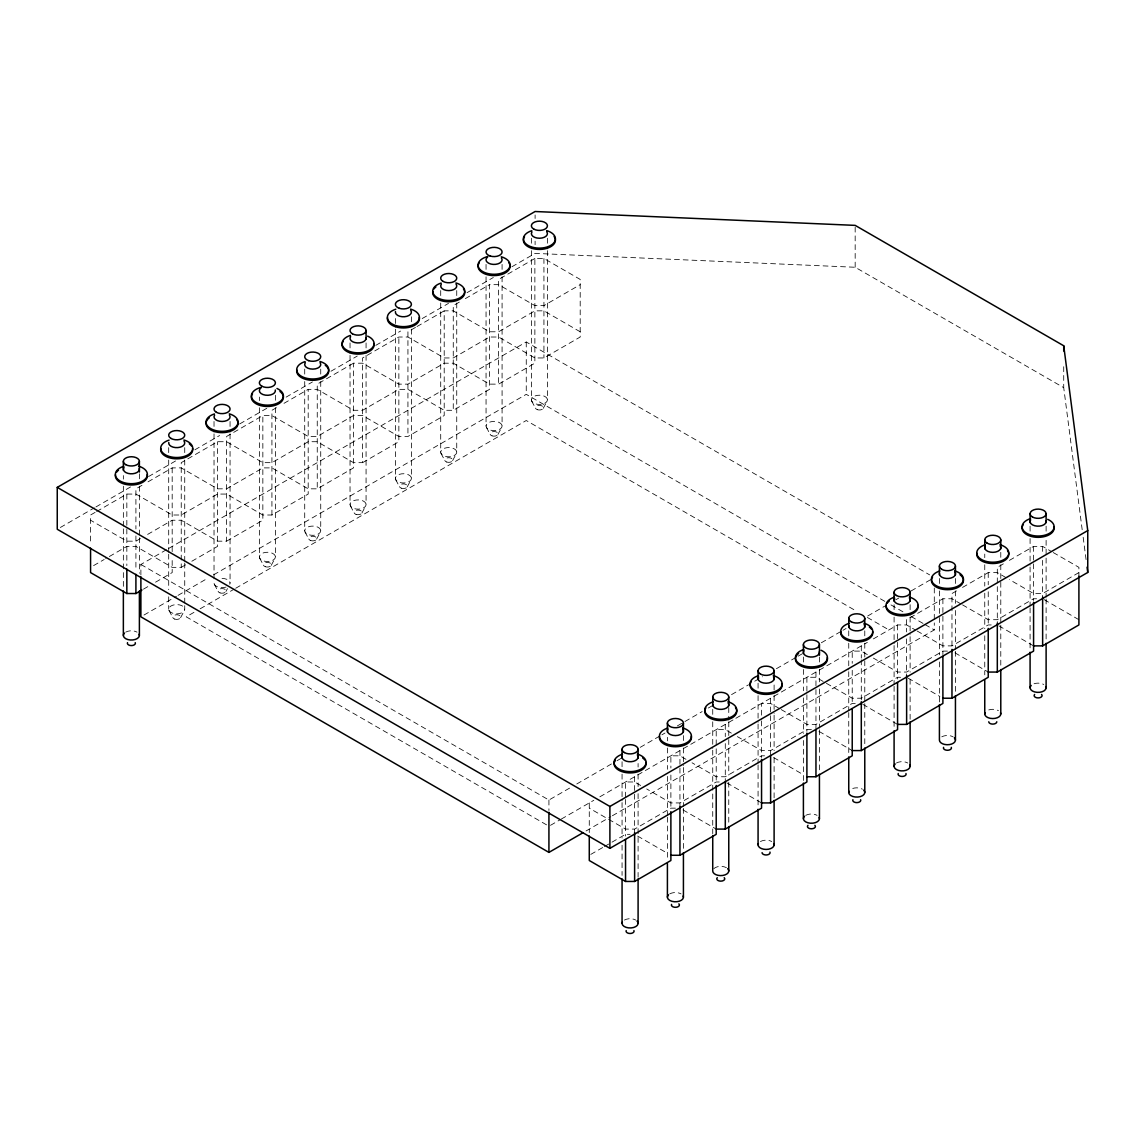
<?xml version="1.0" encoding="UTF-8"?>
<svg xmlns="http://www.w3.org/2000/svg" width="1145" height="1145" viewBox="0 0 1145 1145"><rect width="100%" height="100%" fill="white"/><g stroke="black" fill="none" stroke-linecap="round" stroke-linejoin="round"><path stroke-width="0.75" stroke-dasharray="5 3.75" d="M180.581 617.685L184.459 610.428M225.923 591.507L227.469 588.602M271.25 565.329L275.129 558.087M316.592 539.166L320.457 531.91M361.934 512.989L365.799 505.732M407.262 486.811L411.141 479.555M452.604 460.633L456.469 453.377M497.932 434.456L501.811 427.2M543.274 408.278L547.153 401.036M60.341 527.487L94.362 507.836M95.908 506.949L131.475 486.41M148.492 476.592L176.33 460.519M194.879 449.799L219.625 435.515M239.734 423.908L267.558 407.849M286.121 397.129L312.413 381.958M330.962 371.238L357.254 356.052M375.818 345.346L400.564 331.062M422.204 318.553L448.496 303.382M467.06 292.662L493.338 277.491M511.901 266.771L535.101 253.388L855.172 267.257L1063.719 387.654L1082.254 530.221M95.107 512.387L90.569 515.007L90.569 544.662M96.624 511.514L126.837 494.067L135.911 494.067L172.179 515.007L181.239 515.007L217.521 494.067L226.581 494.067L262.849 515.007L271.923 515.007L308.191 494.067L308.191 389.357L317.251 389.357L353.519 410.296L362.593 410.296L398.861 389.357L407.935 389.357L444.203 410.296L453.263 410.296L489.53 389.357L489.53 284.661L498.605 284.661L534.872 305.601L543.932 305.601L580.2 284.661M141.951 485.337L135.911 488.829L135.911 528.961M148.006 481.845L172.179 467.89L181.239 467.89L217.521 488.829L226.581 488.829L262.849 467.89L271.923 467.89L308.191 488.829L317.251 488.829L353.519 467.89L353.519 363.194L362.593 363.194L398.861 384.133L407.935 384.133L444.203 363.194L453.263 363.194L489.53 384.133L498.605 384.133L534.872 363.194L534.872 258.484L543.932 258.484L580.2 279.423L580.2 337.016L543.932 357.956L534.872 357.956L498.605 337.016L489.53 337.016L453.263 357.956L444.203 357.956L407.935 337.016L398.861 337.016L362.593 357.956L362.593 462.652L353.519 462.652L317.251 441.712L308.191 441.712L271.923 462.652L262.849 462.652L226.581 441.712L217.521 441.712L181.239 462.652L181.239 567.347L172.179 567.347L135.911 546.408L126.837 546.408L105.683 558.631M580.2 331.778L543.932 310.839L534.872 310.839L498.605 331.778L489.53 331.778L453.263 310.839L444.203 310.839L444.203 415.535L407.935 436.474L398.861 436.474L362.593 415.535L353.519 415.535L317.251 436.474L308.191 436.474L271.923 415.535L262.849 415.535L226.581 436.474L226.581 541.17L217.521 541.17L181.239 520.231L172.179 520.231L146.488 535.073M276.446 407.692L271.923 410.296L271.923 515.007M284.003 403.326L308.191 389.357M353.519 363.194L317.251 384.133L317.251 488.829M415.478 327.413L407.935 331.778L407.935 436.474M416.995 326.54L444.203 310.839M459.317 302.108L453.263 305.601L453.263 410.296M465.357 298.616L489.53 284.661M534.872 258.484L498.605 279.423L498.605 384.133M93.589 565.601L104.166 559.504M140.449 538.565L135.911 541.17L126.837 541.17L90.569 520.231M140.892 574.947L140.892 564.471L167.199 549.285M168.759 548.383L526.256 341.983L929.654 574.876M143.468 589.16L149.508 585.667M155.548 582.19L172.179 572.586L172.179 556.885M181.239 567.347L185.776 564.728M191.83 561.25L217.521 546.408L217.521 441.712M226.581 541.17L262.849 520.231L262.849 415.535M362.593 462.652L398.861 441.712L398.861 337.016M143.998 615.037L176.487 596.273M178.033 595.371L207.445 578.397M213.628 574.833L526.256 394.338L884.827 601.354M193.963 612.36L186.234 616.826L548.927 826.218M200.146 608.797L234.138 589.16M235.684 588.272L526.256 420.516L856.532 611.201M140.892 564.471L548.927 800.04L570.596 787.531M576.779 783.967L615.466 761.625M617.026 760.724L623.209 757.16M640.241 747.327L660.35 735.705M661.896 734.818L665.002 733.029M677.382 725.887L702.143 711.589M708.326 708.011L712.977 705.334M731.54 694.614L748.572 684.782M754.755 681.203L762.498 676.738M776.424 668.694L796.548 657.087M798.094 656.185L804.291 652.621M821.308 642.789L841.432 631.167M842.978 630.28L846.069 628.49M867.738 615.981L884.756 606.149M895.59 599.894L898.696 598.105M911.076 590.963L932.731 578.454M550.473 825.33L559.748 819.977M561.293 819.076L593.811 800.312M599.851 796.82L734.389 719.146M735.863 718.287L867.337 642.388M873.377 638.896L897.565 624.941L906.625 624.941L915.699 630.165M961.041 604.002L951.967 598.763L942.893 598.763L906.625 619.703L906.625 631.911M956.504 590.906L951.967 593.525L951.967 651.104M962.544 587.414L988.235 572.586L997.309 572.586L1007.886 578.697M1003.349 563.855L997.309 567.347L997.309 624.941M1009.389 560.377L1033.577 546.408L1042.637 546.408L1051.711 551.647M586.068 830.955L610.829 816.657M612.375 815.755L934.291 629.907L934.291 622.923M590.791 854.399L602.871 847.429M604.388 846.556L625.542 834.333L630.079 834.333M1078.905 572.586L1042.637 593.525L1033.577 593.525L1009.389 579.57M1036.597 598.763L1033.577 598.763L997.309 619.703L988.235 619.703L962.544 604.875M991.255 624.941L988.235 624.941L951.967 645.88L942.893 645.88L917.202 631.038M947.43 651.104L942.893 651.104L906.625 672.058L897.565 672.043L873.377 658.089M900.585 677.282L897.565 677.282L861.298 698.221L852.224 698.221L815.956 677.282L806.896 677.282L806.896 692.997M855.243 703.459L852.224 703.459L815.956 724.399L806.896 724.399L781.205 709.571M811.419 729.637L806.896 729.637L770.614 750.576L761.554 750.576L737.38 736.621M764.574 755.815L761.554 755.815L725.286 776.754L716.212 776.754L692.038 762.785M719.246 781.992L716.212 781.992L679.944 802.931L670.884 802.931L646.696 788.962M675.407 808.155L670.884 808.155L634.616 829.094L625.542 829.094L589.274 808.155M1053.214 552.52L1078.905 567.347L1078.905 576.078M1044.154 599.636L1078.905 619.703M998.812 625.814L1033.577 645.88M891.01 604.918L904.922 612.961M911.105 616.525L923.471 623.667M925.017 624.555L934.291 629.907M954.987 652.85L988.235 672.058M867.337 617.441L888.949 629.907M867.337 654.596L861.298 651.104L852.224 651.104L852.224 663.327M908.142 678.155L939.873 696.475M862.8 704.332L897.565 724.399M779.688 708.698L770.614 703.459L761.554 703.459L761.554 719.16M818.976 731.383L852.224 750.576M731.326 733.129L725.286 729.637L716.212 729.637L716.212 747.084M773.648 757.561L803.862 775.008M685.998 759.307L679.944 755.815L670.884 755.815L670.884 768.023M726.789 782.851L761.554 802.931M640.656 785.47L634.616 781.978L625.542 781.978L625.542 797.693M682.964 809.901L716.212 829.094M637.636 836.079L667.864 853.526M531.666 401.036L535.531 408.278M486.324 427.2L490.203 434.456M440.997 453.377L444.861 460.633M395.655 479.555L399.519 486.811M350.313 505.732L354.191 512.989M304.985 531.91L308.849 539.166M259.643 558.087L263.507 565.329M214.301 584.251L218.18 591.507M168.973 610.428L172.838 617.685M1083.17 537.263L1086.376 561.894M1063.719 366.715L1063.719 387.654M1046.115 526.156L1046.115 533.255M1046.115 540.354L1046.115 556.341M1046.115 558.116L1046.115 597.189M1046.115 598.964L1046.115 641.586M1042.637 546.408L1042.637 553.393M1042.637 560.377L1042.637 598.763M1033.577 546.408L1033.577 562.109M1033.577 563.855L1033.577 600.51M1030.085 526.156L1030.085 531.48M1030.085 538.579L1030.085 565.215M1030.085 566.99L1030.085 606.063M1030.085 607.838L1030.085 650.46M1000.787 552.319L1000.787 557.658M1000.787 564.757L1000.787 623.367M1000.787 625.141L1000.787 667.764M988.235 572.586L988.235 584.794M988.235 591.779L988.235 626.687M984.757 554.094L984.757 557.658M984.757 564.757L984.757 586.068M984.757 593.167L984.757 628.691M984.757 635.79L984.757 674.863M955.445 578.497L955.445 583.821M955.445 590.934L955.445 603.358M955.445 610.471L955.445 649.53M955.445 651.305L955.445 692.153M942.893 598.763L942.893 654.596M939.415 578.497L939.415 583.821M939.415 590.934L939.415 615.795M939.415 617.57L939.415 654.868M939.415 661.967L939.415 702.815M934.291 588.029L934.291 621.191M910.118 604.674L910.118 615.323M910.118 617.112L910.118 634.86M910.118 636.634L910.118 672.158M910.118 679.257L910.118 720.105M906.625 638.896L906.625 677.282M897.565 624.941L897.565 640.642M897.565 642.388L897.565 679.028M894.088 604.674L894.088 609.999M894.088 617.112L894.088 643.748M894.088 645.522L894.088 684.595M894.088 686.37L894.088 728.993M864.776 630.852L864.776 636.176M864.776 643.275L864.776 701.885M864.776 703.66L864.776 746.282M861.298 645.88L861.298 658.089M861.298 659.835L861.298 699.967M855.172 227.125L855.172 267.257M852.224 670.312L852.224 705.206M848.746 630.852L848.746 636.176M848.746 643.275L848.746 669.925M848.746 671.7L848.746 710.759M848.746 712.533L848.746 753.381M819.434 657.03L819.434 662.354M819.434 669.453L819.434 681.89M819.434 688.989L819.434 728.063M819.434 729.837L819.434 770.685M815.956 672.043L815.956 729.637M806.896 694.729L806.896 731.383M803.404 657.03L803.404 662.354M803.404 669.453L803.404 690.764M803.404 697.863L803.404 733.387M803.404 740.486L803.404 781.334M774.106 684.968L774.106 693.856M774.106 695.63L774.106 713.392M774.106 715.167L774.106 750.676M774.106 757.79L774.106 798.637M770.614 698.221L770.614 755.815M761.554 720.906L761.554 757.561M758.076 683.193L758.076 693.856M758.076 695.63L758.076 722.266M758.076 724.041L758.076 763.114M758.076 764.889L758.076 807.511M728.764 707.596L728.764 720.033M728.764 721.808L728.764 737.781M728.764 739.57L728.764 775.079M728.764 782.178L728.764 824.801M725.286 724.399L725.286 736.621M725.286 743.592L725.286 781.992M716.212 748.83L716.212 783.724M712.734 709.37L712.734 714.695M712.734 721.808L712.734 748.444M712.734 750.218L712.734 833.689M683.422 735.548L683.422 740.872M683.422 747.986L683.422 765.733M683.422 767.508L683.422 806.581M683.422 808.356L683.422 850.978M679.944 750.576L679.944 808.155M670.884 775.008L670.884 809.901M667.406 737.323L667.406 740.872M667.406 747.986L667.406 769.297M667.406 776.396L667.406 815.469M667.406 817.244L667.406 859.866M638.094 763.5L638.094 767.05M638.094 774.149L638.094 786.586M638.094 793.685L638.094 877.156M634.616 776.754L634.616 834.333M625.542 799.439L625.542 836.079M622.064 761.726L622.064 767.05M622.064 774.149L622.064 800.799M622.064 802.573L622.064 838.083M622.064 845.196L622.064 875.381M589.274 802.931L589.274 832.587M548.927 800.04L548.927 810.517M547.424 238.232L547.424 248.88M547.424 250.655L547.424 399.834A8.015 4.623 0 0 1 535.402 403.841A8.015 4.623 0 0 1 535.402 395.826A8.015 4.623 0 0 1 547.424 399.834M543.932 258.484L543.932 357.956M535.101 214.988L535.101 218.48M535.101 241.166L535.101 244.658M531.394 238.232L531.394 248.88M531.394 250.655L531.394 399.834M526.256 341.983L526.256 394.338M502.082 264.395L502.082 269.733M502.082 276.832L502.082 426.012A8.015 4.623 0 0 1 490.06 430.019A8.015 4.623 0 0 1 490.06 422.004A8.015 4.623 0 0 1 502.082 426.012M486.053 264.395L486.053 269.733M486.053 276.832L486.053 426.012M456.74 290.572L456.74 295.897M456.74 303.01L456.74 452.189A8.015 4.623 0 0 1 444.718 456.197A8.015 4.623 0 0 1 444.718 448.182A8.015 4.623 0 0 1 456.74 452.189M440.71 290.572L440.71 295.897M440.71 303.01L440.71 452.189M411.413 316.75L411.413 322.074M411.413 329.188L411.413 478.352A8.015 4.623 0 0 1 399.39 482.36A8.015 4.623 0 0 1 399.39 474.345A8.015 4.623 0 0 1 411.413 478.352M395.383 318.525L395.383 327.413M395.383 329.188L395.383 478.352M366.071 342.927L366.071 353.576M366.071 355.351L366.071 504.53A8.015 4.623 0 0 1 354.048 508.537A8.015 4.623 0 0 1 354.048 500.522A8.015 4.623 0 0 1 366.071 504.53M350.041 342.927L350.041 353.576M350.041 355.351L350.041 504.53M320.729 369.105L320.729 374.429M320.729 381.528L320.729 530.707A8.015 4.623 0 0 1 308.721 534.715A8.015 4.623 0 0 1 308.721 526.7A8.015 4.623 0 0 1 320.729 530.707M304.713 369.105L304.713 374.429M304.713 381.528L304.713 530.707M275.401 395.268L275.401 400.607M275.401 407.706L275.401 556.885A8.015 4.623 0 0 1 263.379 560.893A8.015 4.623 0 0 1 263.379 552.878A8.015 4.623 0 0 1 275.401 556.885M259.371 397.057L259.371 400.607M259.371 407.706L259.371 556.885M230.059 421.446L230.059 432.109M230.059 433.883L230.059 583.063M214.029 421.446L214.029 432.109M214.029 433.883L214.029 579.499M184.731 447.623L184.731 452.948M184.731 460.061L184.731 561.279M184.731 563.054L184.731 603.902M184.731 605.676L184.731 609.226A8.015 4.623 0 0 1 172.709 613.233A8.015 4.623 0 0 1 172.709 605.218A8.015 4.623 0 0 1 184.731 609.226M172.179 467.89L172.179 555.139M168.701 447.623L168.701 452.948M168.701 460.061L168.701 552.405M168.701 554.18L168.701 589.704M168.701 596.803L168.701 609.226M139.389 473.801L139.389 479.125M139.389 486.224L139.389 535.96M139.389 537.735L139.389 573.244M135.911 535.946L135.911 570.84M126.837 494.067L126.837 527.215M126.837 528.961L126.837 565.601M123.359 475.576L123.359 479.125M123.359 486.224L123.359 527.072M123.359 528.847L123.359 589.231M226.052 587.07A8.015 4.623 0 0 1 216.376 586.326A8.015 4.623 0 0 1 215.103 580.744M222.044 578.425A8.015 4.623 0 0 1 229.787 584.251M125.707 632.14A8.015 4.623 0 0 1 137.042 632.14M941.762 736.836A8.015 4.623 0 0 1 953.098 736.836M805.751 815.354A8.015 4.623 0 0 1 817.086 815.354M760.423 841.532A8.015 4.623 0 0 1 771.759 841.532M1034.092 683.751A8.015 4.623 0 0 1 1043.768 684.481M713.807 868.669A8.015 4.623 0 0 1 726.417 867.71M669.753 893.887A8.015 4.623 0 0 1 681.075 893.887M896.435 763.014A8.015 4.623 0 0 1 907.77 763.014M624.411 920.065A8.015 4.623 0 0 1 635.747 920.065M988.765 709.929A8.015 4.623 0 0 1 998.44 710.659M852.753 788.447A8.015 4.623 0 0 1 862.428 789.191M446.722 462.036A4.007 2.319 0 0 0 452.733 460.032A4.007 2.319 0 0 0 446.722 458.029A4.007 2.319 0 0 0 446.722 462.036M310.724 540.569A4.007 2.319 0 0 0 316.736 538.565A4.007 2.319 0 0 0 310.724 536.561A4.007 2.319 0 0 0 310.724 540.569M265.382 566.732A4.007 2.319 0 0 0 271.394 564.728A4.007 2.319 0 0 0 265.382 562.725A4.007 2.319 0 0 0 265.382 566.732M537.406 409.695A4.007 2.319 0 0 0 543.417 407.692A4.007 2.319 0 0 0 537.406 405.688A4.007 2.319 0 0 0 537.406 409.695M220.04 592.91A4.007 2.319 0 0 0 226.052 590.906A4.007 2.319 0 0 0 220.04 588.902A4.007 2.319 0 0 0 220.04 592.91M174.713 619.087A4.007 2.319 0 0 0 180.724 617.083A4.007 2.319 0 0 0 174.713 615.08A4.007 2.319 0 0 0 174.713 619.087M401.394 488.214A4.007 2.319 0 0 0 407.405 486.21A4.007 2.319 0 0 0 401.394 484.206A4.007 2.319 0 0 0 401.394 488.214M492.064 435.859A4.007 2.319 0 0 0 498.075 433.855A4.007 2.319 0 0 0 492.064 431.851A4.007 2.319 0 0 0 492.064 435.859M356.052 514.391A4.007 2.319 0 0 0 362.063 512.387A4.007 2.319 0 0 0 356.052 510.384A4.007 2.319 0 0 0 356.052 514.391"/><path stroke-width="1.5" d="M57.25 487.384L535.101 211.51L855.172 225.379L1063.719 345.776L1087.75 530.579L1087.75 572.457L609.899 848.345L57.25 529.262L57.25 487.384L609.899 806.452L1087.75 530.579M90.569 548.154L90.569 572.586L126.837 593.525L135.911 593.525L141.951 590.033M140.892 576.694L140.892 616.826L548.927 852.395L582.977 832.744M589.274 836.079L589.274 860.51L625.542 881.45L634.616 881.45L670.884 860.51L670.884 811.648M670.884 855.272L679.944 855.272L716.212 834.333L716.212 785.47M716.212 829.094L725.286 829.094L761.554 808.155L761.554 759.307M761.554 802.931L770.614 802.931L806.896 781.992L806.896 733.129M806.896 776.754L815.956 776.754L852.224 755.815L852.224 708.698M852.224 750.576L861.298 750.576L897.565 729.637L897.565 682.52M897.565 724.399L906.625 724.399L942.893 703.459L942.893 656.343M942.893 698.221L951.967 698.221L988.235 677.282L988.235 628.419M988.235 672.058L997.309 672.058L1033.577 651.104L1033.577 602.256M1033.577 645.88L1042.637 645.88L1078.905 624.941L1078.905 576.078M1087.063 567.176L1087.75 572.457M1063.719 345.776L1063.719 351.014M1046.115 513.719L1046.115 522.592M1046.115 643.361L1046.115 687.759M1042.637 597.017L1042.637 645.88M1030.085 513.719L1030.085 522.592M1030.085 652.235L1030.085 687.759M1000.787 539.896L1000.787 548.77M1000.787 669.539L1000.787 713.936M997.309 623.195L997.309 672.058M984.757 539.896L984.757 548.77M984.757 680.187L984.757 713.936M955.445 566.074L955.445 574.947M955.445 695.702L955.445 740.099M951.967 649.372L951.967 698.221M939.415 566.074L939.415 574.947M939.415 704.59L939.415 740.099A8.015 4.623 0 0 0 949.506 744.579A8.015 4.623 0 0 0 954.372 737.795M910.118 592.237L910.118 601.125M910.118 721.88L910.118 766.277M906.625 675.536L906.625 724.399M894.088 592.237L894.088 601.125M894.088 730.768L894.088 766.277M864.776 618.414L864.776 627.303M864.776 748.057L864.776 792.454M861.298 701.713L861.298 750.576M848.746 618.414L848.746 627.303M848.746 756.931L848.746 792.454M819.434 644.592A8.015 4.623 0 0 1 807.411 648.6A8.015 4.623 0 0 1 807.411 640.585A8.015 4.623 0 0 1 819.434 644.592L819.434 655.241M819.434 774.235L819.434 818.632M815.956 729.637L815.956 776.754M803.404 644.592L803.404 653.466M803.404 783.108L803.404 818.632M774.106 670.77L774.106 679.643M774.106 800.412L774.106 844.81M770.614 755.815L770.614 802.931M758.076 670.77L758.076 679.643M758.076 809.286L758.076 844.81M728.764 696.947A8.015 4.623 0 0 1 716.741 700.955A8.015 4.623 0 0 1 716.741 692.94A8.015 4.623 0 0 1 728.764 696.947L728.764 705.821M728.764 826.59L728.764 870.987M725.286 781.978L725.286 829.094M712.734 696.947L712.734 705.821M712.734 835.464L712.734 870.987A8.015 4.623 0 0 0 722.824 875.453A8.015 4.623 0 0 0 727.69 868.669M683.422 723.11L683.422 731.998M683.422 852.753L683.422 897.15M679.944 806.409L679.944 855.272M667.406 723.11L667.406 731.998M667.406 863.416L667.406 897.15M638.094 749.288L638.094 758.176M638.094 878.931L638.094 923.328M634.616 832.587L634.616 881.45M625.542 839.571L625.542 881.45M622.064 749.288L622.064 758.176M622.064 878.931L622.064 923.328M609.899 806.452L609.899 848.345M548.927 812.263L548.927 852.395M366.071 330.49L366.071 339.378M139.389 461.363L139.389 472.026M139.389 591.006L139.389 635.403M135.911 574.332L135.911 593.525M126.837 569.094L126.837 593.525M123.359 461.363L123.359 470.251M123.359 591.006L123.359 635.403M1047.689 519.358A16.03 9.26 0 0 1 1049.435 533.327A16.03 9.26 0 0 1 1025.233 532.296A16.03 9.26 0 0 1 1030.514 518.628M1046.043 520.875A8.015 4.623 0 0 1 1037.17 526.142A8.015 4.623 0 0 1 1030.657 519.83M1053.972 526.757A16.03 9.26 0 0 1 1036.225 537.277A16.03 9.26 0 0 1 1023.215 524.668M999.971 544.691A16.03 9.26 0 0 1 1005.339 558.703A16.03 9.26 0 0 1 980.478 558.889A16.03 9.26 0 0 1 985.172 544.805M1000.129 545.893A8.015 4.623 0 0 1 992.872 552.348A8.015 4.623 0 0 1 985.33 546.008M1007.5 550.602A16.03 9.26 0 0 1 995.077 563.426A16.03 9.26 0 0 1 976.857 553.178M954.644 570.868A16.03 9.26 0 0 1 959.997 584.88A16.03 9.26 0 0 1 935.15 585.066A16.03 9.26 0 0 1 939.845 570.983M954.801 572.071A8.015 4.623 0 0 1 948.59 578.468A8.015 4.623 0 0 1 939.472 573.359M960.011 574.704A16.03 9.26 0 0 1 949.735 589.589A16.03 9.26 0 0 1 932.545 577.008M909.302 597.032A16.03 9.26 0 0 1 914.655 611.044A16.03 9.26 0 0 1 889.808 611.244A16.03 9.26 0 0 1 894.503 597.146M909.459 598.234A8.015 4.623 0 0 1 902.203 604.689A8.015 4.623 0 0 1 894.646 598.363M917.961 605.276A16.03 9.26 0 0 1 902.317 615.867A16.03 9.26 0 0 1 886.173 605.533M887.203 603.186A16.03 9.26 0 0 1 889.25 601.082M863.96 623.209A16.03 9.26 0 0 1 869.327 637.221A16.03 9.26 0 0 1 844.466 637.421A16.03 9.26 0 0 1 849.175 623.324M864.117 624.411A8.015 4.623 0 0 1 857.92 630.823A8.015 4.623 0 0 1 848.803 625.7M872.619 631.453A16.03 9.26 0 0 1 856.975 642.044A16.03 9.26 0 0 1 840.845 631.711M869.341 627.059A16.03 9.26 0 0 1 871.488 629.135M821.008 650.231A16.03 9.26 0 0 1 822.74 664.2A16.03 9.26 0 0 1 798.552 663.17A16.03 9.26 0 0 1 803.833 649.501M819.348 651.748A8.015 4.623 0 0 1 810.488 657.015A8.015 4.623 0 0 1 803.976 650.703M827.291 657.631A16.03 9.26 0 0 1 807.483 667.936A16.03 9.26 0 0 1 798.58 653.423M773.29 675.564A16.03 9.26 0 0 1 778.657 689.576A16.03 9.26 0 0 1 753.796 689.762A16.03 9.26 0 0 1 758.491 675.679M773.447 676.767A8.015 4.623 0 0 1 766.191 683.221A8.015 4.623 0 0 1 758.648 676.881M781.949 683.808A16.03 9.26 0 0 1 764.216 694.328A16.03 9.26 0 0 1 751.192 681.719M727.948 701.742A16.03 9.26 0 0 1 733.315 715.754A16.03 9.26 0 0 1 708.454 715.94A16.03 9.26 0 0 1 713.163 701.856M728.106 702.944A8.015 4.623 0 0 1 721.908 709.342A8.015 4.623 0 0 1 712.791 704.232M735.476 707.653A16.03 9.26 0 0 1 720.964 720.563A16.03 9.26 0 0 1 705.864 707.882M682.62 727.905A16.03 9.26 0 0 1 687.973 741.931A16.03 9.26 0 0 1 663.127 742.117A16.03 9.26 0 0 1 667.821 728.034M682.778 729.107A8.015 4.623 0 0 1 675.521 735.577A8.015 4.623 0 0 1 667.964 729.236M691.279 736.149A16.03 9.26 0 0 1 675.636 746.74A16.03 9.26 0 0 1 659.491 736.407M637.278 754.083A16.03 9.26 0 0 1 642.646 768.095A16.03 9.26 0 0 1 617.785 768.295A16.03 9.26 0 0 1 622.494 754.197M637.436 755.285A8.015 4.623 0 0 1 631.224 761.697A8.015 4.623 0 0 1 622.121 756.573M645.937 762.327A16.03 9.26 0 0 1 628.204 772.846A16.03 9.26 0 0 1 615.18 760.237M642.66 757.933A16.03 9.26 0 0 1 644.807 760.008M138.574 466.158A16.03 9.26 0 0 1 143.941 480.17A16.03 9.26 0 0 1 119.08 480.37A16.03 9.26 0 0 1 123.789 466.273M139.304 468.534A8.015 4.623 0 0 1 130.444 473.787A8.015 4.623 0 0 1 123.932 467.489M147.233 474.402A16.03 9.26 0 0 1 131.589 484.993A16.03 9.26 0 0 1 115.459 474.66M116.489 472.312A16.03 9.26 0 0 1 118.522 470.209M183.916 439.995A16.03 9.26 0 0 1 189.283 454.007A16.03 9.26 0 0 1 164.422 454.193A16.03 9.26 0 0 1 169.116 440.109M184.073 441.197A8.015 4.623 0 0 1 177.861 447.595A8.015 4.623 0 0 1 168.759 442.485M192.575 448.225A16.03 9.26 0 0 1 176.931 458.816A16.03 9.26 0 0 1 160.787 448.482M189.297 443.831A16.03 9.26 0 0 1 191.43 445.906M229.258 413.817A16.03 9.26 0 0 1 234.61 427.829A16.03 9.26 0 0 1 209.764 428.015A16.03 9.26 0 0 1 214.458 413.932M229.415 415.02A8.015 4.623 0 0 1 222.159 421.474A8.015 4.623 0 0 1 214.602 415.134M236.772 419.728A16.03 9.26 0 0 1 220.169 432.581A16.03 9.26 0 0 1 209.206 417.853M276.976 388.484A16.03 9.26 0 0 1 278.378 402.639A16.03 9.26 0 0 1 253.99 400.979A16.03 9.26 0 0 1 261.046 387.411M275.315 390.001A8.015 4.623 0 0 1 265.411 395.154A8.015 4.623 0 0 1 260.96 387.897M279.967 391.475A16.03 9.26 0 0 1 269.69 406.375A16.03 9.26 0 0 1 252.501 393.794M319.927 361.462A16.03 9.26 0 0 1 325.28 375.474A16.03 9.26 0 0 1 300.434 375.675A16.03 9.26 0 0 1 305.128 361.577M320.085 362.664A8.015 4.623 0 0 1 312.828 369.119A8.015 4.623 0 0 1 305.271 362.779M325.309 365.312A16.03 9.26 0 0 1 317.079 379.94A16.03 9.26 0 0 1 296.798 369.95M367.645 336.143A16.03 9.26 0 0 1 369.377 350.112A16.03 9.26 0 0 1 345.189 349.068A16.03 9.26 0 0 1 350.47 335.399M365.985 337.66A8.015 4.623 0 0 1 357.125 342.913A8.015 4.623 0 0 1 350.613 336.601M373.914 343.529A16.03 9.26 0 0 1 356.181 354.048A16.03 9.26 0 0 1 343.171 341.439M410.597 309.107A16.03 9.26 0 0 1 415.964 323.133A16.03 9.26 0 0 1 391.103 323.319A16.03 9.26 0 0 1 395.798 309.236M410.754 310.324A8.015 4.623 0 0 1 404.543 316.721A8.015 4.623 0 0 1 395.44 311.597M419.256 317.351A16.03 9.26 0 0 1 403.612 327.942A16.03 9.26 0 0 1 387.482 317.609M455.939 282.944A16.03 9.26 0 0 1 461.292 296.956A16.03 9.26 0 0 1 436.445 297.142A16.03 9.26 0 0 1 441.14 283.058M456.096 284.146A8.015 4.623 0 0 1 448.84 290.601A8.015 4.623 0 0 1 441.283 284.261M463.453 288.855A16.03 9.26 0 0 1 451.044 301.679A16.03 9.26 0 0 1 432.81 291.431M433.84 289.084A16.03 9.26 0 0 1 435.887 286.98M501.267 256.766A16.03 9.26 0 0 1 506.333 270.979A16.03 9.26 0 0 1 481.201 270.549A16.03 9.26 0 0 1 487.727 256.537M501.424 257.969A8.015 4.623 0 0 1 493.123 264.395A8.015 4.623 0 0 1 487.641 257.024M508.795 262.677A16.03 9.26 0 0 1 494.282 275.587A16.03 9.26 0 0 1 479.183 262.921M546.609 230.589A16.03 9.26 0 0 1 551.976 244.601A16.03 9.26 0 0 1 527.115 244.801A16.03 9.26 0 0 1 531.81 230.703M546.766 231.791A8.015 4.623 0 0 1 539.51 238.246A8.015 4.623 0 0 1 531.953 231.905M554.123 236.514A16.03 9.26 0 0 1 539.624 249.424A16.03 9.26 0 0 1 524.51 236.743M135.239 642.66A4.007 2.319 0 0 1 131.374 645.58A4.007 2.319 0 0 1 127.51 642.66M139.118 634.216A8.015 4.623 0 0 1 130.33 639.998A8.015 4.623 0 0 1 124.433 633.099M951.309 747.356A4.007 2.319 0 0 1 947.43 750.276A4.007 2.319 0 0 1 943.566 747.356M814.896 825.33A4.007 2.319 0 0 1 811.419 828.794A4.007 2.319 0 0 1 807.955 825.33M819.162 817.43A8.015 4.623 0 0 1 810.374 823.212A8.015 4.623 0 0 1 804.477 816.313M769.955 852.066A4.007 2.319 0 0 1 766.606 854.957A4.007 2.319 0 0 1 762.083 852.653M773.834 843.607A8.015 4.623 0 0 1 766.091 849.433A8.015 4.623 0 0 1 758.348 843.607M1041.578 694.457A4.007 2.319 0 0 1 1038.1 697.92A4.007 2.319 0 0 1 1034.636 694.457M1045.843 686.556A8.015 4.623 0 0 1 1037.055 692.339A8.015 4.623 0 0 1 1031.173 685.44M724.227 877.671A4.007 2.319 0 0 1 720.749 881.149A4.007 2.319 0 0 1 717.285 877.671M678.885 903.849A4.007 2.319 0 0 1 675.936 907.298A4.007 2.319 0 0 1 671.542 904.407M683.15 895.962A8.015 4.623 0 0 1 674.362 901.745A8.015 4.623 0 0 1 668.48 894.846M905.967 773.533A4.007 2.319 0 0 1 902.103 776.453A4.007 2.319 0 0 1 898.224 773.533M909.831 765.089A8.015 4.623 0 0 1 901.058 770.871A8.015 4.623 0 0 1 895.161 763.973M633.944 930.584A4.007 2.319 0 0 1 630.079 933.49A4.007 2.319 0 0 1 626.2 930.584M637.021 921.024A8.015 4.623 0 0 1 631.124 927.922A8.015 4.623 0 0 1 622.336 922.126M996.78 721.779A4.007 2.319 0 0 1 992.772 724.098A4.007 2.319 0 0 1 988.765 721.779M1000.515 712.734A8.015 4.623 0 0 1 992.772 718.559A8.015 4.623 0 0 1 985.029 712.734M860.625 799.711A4.007 2.319 0 0 1 856.761 802.616A4.007 2.319 0 0 1 852.896 799.711M863.702 790.136A8.015 4.623 0 0 1 857.805 797.049A8.015 4.623 0 0 1 849.018 791.252M443.058 281.412A8.015 4.623 0 0 0 456.469 279.337A8.015 4.623 0 0 0 446.65 273.669A8.015 4.623 0 0 0 443.058 281.412M308.721 360.675A8.015 4.623 0 0 0 320.729 356.667A8.015 4.623 0 0 0 308.721 352.66A8.015 4.623 0 0 0 308.721 360.675M261.718 386.123A8.015 4.623 0 0 0 275.129 384.047A8.015 4.623 0 0 0 265.311 378.38A8.015 4.623 0 0 0 261.718 386.123M533.742 229.072A8.015 4.623 0 0 0 547.153 226.996A8.015 4.623 0 0 0 537.334 221.328A8.015 4.623 0 0 0 533.742 229.072M216.376 412.286A8.015 4.623 0 0 0 229.787 410.211A8.015 4.623 0 0 0 219.969 404.543A8.015 4.623 0 0 0 216.376 412.286M171.049 438.463A8.015 4.623 0 0 0 184.459 436.388A8.015 4.623 0 0 0 174.641 430.72A8.015 4.623 0 0 0 171.049 438.463M399.39 308.32A8.015 4.623 0 0 0 411.413 304.312A8.015 4.623 0 0 0 399.39 300.319A8.015 4.623 0 0 0 399.39 308.32M125.707 464.641A8.015 4.623 0 0 0 139.118 462.566A8.015 4.623 0 0 0 129.299 456.898A8.015 4.623 0 0 0 125.707 464.641M490.06 255.979A8.015 4.623 0 0 0 502.082 251.972A8.015 4.623 0 0 0 490.06 247.964A8.015 4.623 0 0 0 490.06 255.979M352.388 333.767A8.015 4.623 0 0 0 365.799 331.692A8.015 4.623 0 0 0 355.98 326.024A8.015 4.623 0 0 0 352.388 333.767M941.762 569.337A8.015 4.623 0 0 0 955.173 567.262A8.015 4.623 0 0 0 945.355 561.594A8.015 4.623 0 0 0 941.762 569.337M760.423 674.033A8.015 4.623 0 0 0 773.834 671.958A8.015 4.623 0 0 0 764.016 666.304A8.015 4.623 0 0 0 760.423 674.033M1032.447 516.996A8.015 4.623 0 0 0 1045.843 514.921A8.015 4.623 0 0 0 1036.039 509.253A8.015 4.623 0 0 0 1032.447 516.996M669.753 726.388A8.015 4.623 0 0 0 683.15 724.313A8.015 4.623 0 0 0 673.346 718.645A8.015 4.623 0 0 0 669.753 726.388M896.435 595.514A8.015 4.623 0 0 0 909.831 593.439A8.015 4.623 0 0 0 900.027 587.771A8.015 4.623 0 0 0 896.435 595.514M624.411 752.566A8.015 4.623 0 0 0 637.822 750.49A8.015 4.623 0 0 0 628.004 744.822A8.015 4.623 0 0 0 624.411 752.566M987.104 543.159A8.015 4.623 0 0 0 1000.515 541.084A8.015 4.623 0 0 0 990.697 535.416A8.015 4.623 0 0 0 987.104 543.159M851.093 621.692A8.015 4.623 0 0 0 864.504 619.617A8.015 4.623 0 0 0 854.685 613.949A8.015 4.623 0 0 0 851.093 621.692"/></g></svg>
